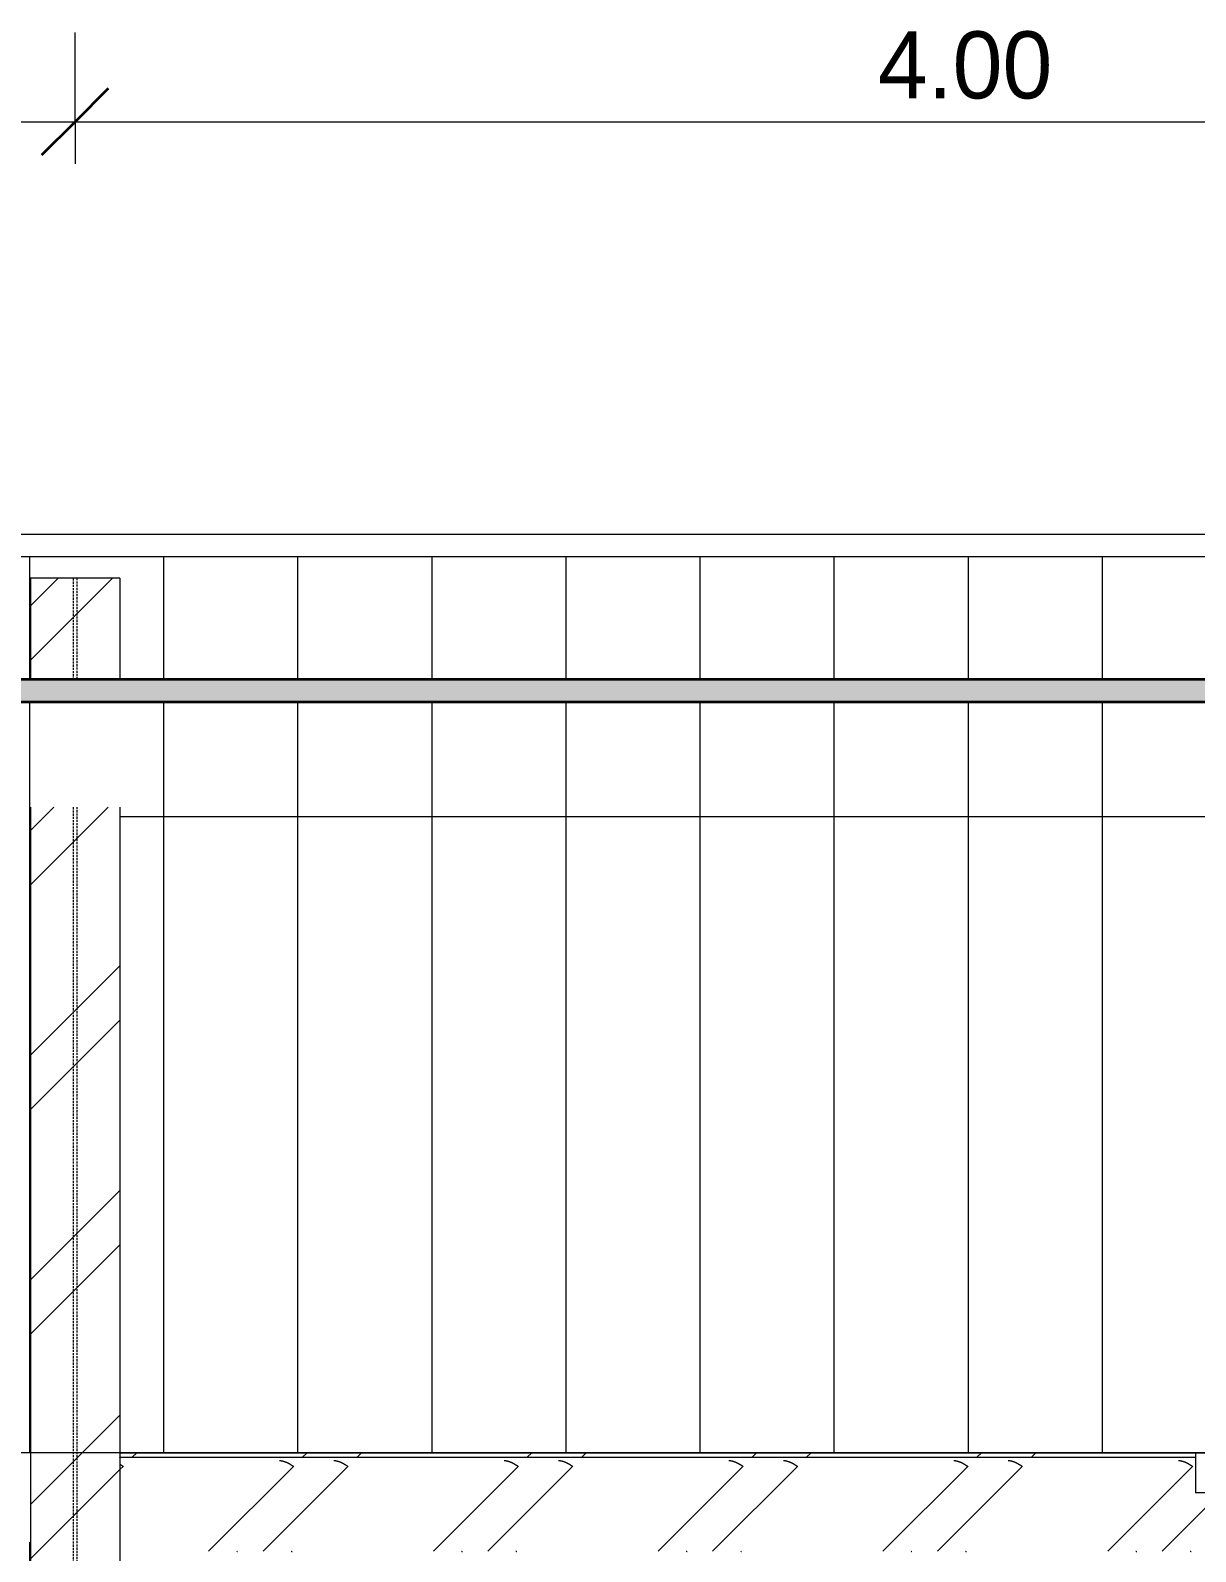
# Model space of a CAD drawing. Header units: centimetres. Extents: x 710 to 12582, y -437 to 1921.
# Drawn here: x 10005 to 10265.7, y 715.7 to 1056.1 of the extents above; entities that cross this region are included whole.
import ezdxf

# ---------------------------------------------------------------- set-up
doc = ezdxf.new("R2010")
doc.units = ezdxf.units.CM
doc.linetypes.add('Oculto', pattern=[0.714375, 0.47625, -0.238125])
for name, color, linetype, lineweight in [('A-ANNO-DIMS', 7, 'Continuous', 9), ('A-ANNO-DIMS-100', 7, 'Continuous', 9), ('A-CLNG', 7, 'Continuous', 9), ('A-ROOF', 7, 'Continuous', 9), ('A-ROOF-PATT', 7, 'Continuous', 35), ('A-WALL', 7, 'Continuous', 9), ('A-WALL-PATT', 7, 'Continuous', 35), ('E-LITE-EQPM', 7, 'Continuous', 9), ('S-BEAM', 7, 'Continuous', 9), ('S-COLS', 7, 'Continuous', 9)]:
    doc.layers.add(name, color=color, linetype=linetype, lineweight=lineweight)
doc.styles.add('Century Gothic_1', font='GOTHIC.TTF', dxfattribs={"height": 15})
doc.dimstyles.new('FCA_N_Cotas_E100', dxfattribs={"dimscale": 30.48, "dimtxt": 15.662524, "dimasz": 0.492126, "dimexe": 0.656168, "dimexo": 0.656168, "dimgap": 0.032808, "dimtad": 1, "dimlfac": 0.01, "dimrnd": 0.01, "dimzin": 0, "dimdsep": 46, "dimtxsty": 'Century Gothic_1', "dimblk1": 'OBLIQUE', "dimblk2": 'OBLIQUE', "dimsah": 1, "dimcen": 0.09, "dimdle": 0.656168, "dimazin": 2, "dimtfac": 1, "dimtdec": 4, "dimtix": 1, "dimtmove": 0, "dimatfit": 3, "dimfxl": 1, "dimtvp": 1, "dimtolj": 1, "dimtzin": 0, "dimarcsym": 2})
pattern_1 = [(45, (-4995.467, 712), (-25.14472, 25.14472), []), (45, (-4995.467, 750.1), (-25.14472, 25.14472), [])]

# ---------------------------------------------------------------- blocks, each defined once
blk = doc.blocks.new('UC-Perfil universal-Pilar - 200 x 200-1745402-Sección 5')
at = {"layer": 'S-COLS', "true_color": 0xc0c0c0}
h = blk.add_hatch(dxfattribs=at)
h.set_pattern_fill('FP_11', color=9, style=0, pattern_type=2)
h.set_pattern_definition(pattern_1)
h.paths.add_polyline_path([(-9805.3, 94), (-9805.3, 378.86), (-9810.3, 378.86), (-9810.3, 377.86), (-9812.82, 377.86), (-9814.22, 377.28), (-9814.8, 375.88), (-9814.8, 361.84), (-9814.22, 360.44), (-9812.82, 359.86), (-9810.3, 359.86), (-9810.3, 358.86), (-9820.3, 358.86), (-9820.3, 359.86), (-9817.78, 359.86), (-9816.38, 360.44), (-9815.8, 361.84), (-9815.8, 375.88), (-9816.38, 377.28), (-9817.78, 377.86), (-9820.3, 377.86), (-9820.3, 378.86), (-9825.3, 378.86), (-9825.3, 94)])
h.paths.add_polyline_path([(-9805.3, 388.86), (-9805.3, 882.3), (-9825.3, 882.3), (-9825.3, 388.86), (-9815.92, 388.86)])
h.paths.add_polyline_path([(-9825.3, 910.84), (-9805.3, 910.84), (-9805.3, 933.53), (-9825.3, 933.53)])
at = {"layer": 'S-COLS'}
for p, q in [((-9825.3, 933.53), (-9825.3, 910.84)), ((-9805.3, 933.53), (-9825.3, 933.53)), ((-9805.3, 933.53), (-9805.3, 910.84)), ((-9825.3, 882.3), (-9825.3, 388.86)), ((-9805.3, 882.3), (-9805.3, 388.86))]:
    blk.add_line(p, q, dxfattribs=at)
at = {"layer": 'S-COLS', "linetype": 'Oculto'}
for p, q in [((-9815.7, 910.84), (-9815.7, 933.53)), ((-9814.9, 933.53), (-9814.9, 910.84)), ((-9815.7, 388.86), (-9815.7, 882.3)), ((-9814.9, 882.3), (-9814.9, 388.86))]:
    blk.add_line(p, q, dxfattribs=at)
blk = doc.blocks.new('FP_35-Sección 5')
at = {"layer": 'S-BEAM', "color": 9, "true_color": 0xc0c0c0}
for p, q in [((-9769.61, 736.04), (-9769.56, 736.04)), ((-9769.56, 736.04), (-9769.51, 736.04)), ((-9769.51, 736.04), (-9769.46, 736.03)), ((-9769.46, 736.03), (-9769.42, 736.03)), ((-9769.42, 736.03), (-9769.37, 736.03)), ((-9769.37, 736.03), (-9769.32, 736.02)), ((-9769.32, 736.02), (-9769.27, 736.02)), ((-9769.27, 736.02), (-9769.22, 736.01)), ((-9769.22, 736.01), (-9769.17, 736)), ((-9769.17, 736), (-9769.12, 735.99)), ((-9769.12, 735.99), (-9769.08, 735.99)), ((-9769.08, 735.99), (-9769.03, 735.98)), ((-9769.03, 735.98), (-9768.98, 735.97)), ((-9768.98, 735.97), (-9768.93, 735.96)), ((-9768.93, 735.96), (-9768.88, 735.95)), ((-9768.88, 735.95), (-9768.83, 735.93)), ((-9768.83, 735.93), (-9768.78, 735.92)), ((-9768.78, 735.92), (-9768.74, 735.91)), ((-9768.74, 735.91), (-9768.69, 735.89)), ((-9768.69, 735.89), (-9768.64, 735.88)), ((-9768.64, 735.88), (-9768.59, 735.86)), ((-9768.59, 735.86), (-9768.54, 735.85)), ((-9768.54, 735.85), (-9768.49, 735.83)), ((-9768.49, 735.83), (-9768.44, 735.81)), ((-9768.44, 735.81), (-9768.4, 735.8)), ((-9768.4, 735.8), (-9768.35, 735.78)), ((-9768.35, 735.78), (-9768.3, 735.76)), ((-9768.3, 735.76), (-9768.25, 735.74)), ((-9768.25, 735.74), (-9768.2, 735.72)), ((-9768.2, 735.72), (-9768.15, 735.7)), ((-9768.15, 735.7), (-9768.1, 735.68)), ((-9768.1, 735.68), (-9768.05, 735.66)), ((-9768.05, 735.66), (-9768.01, 735.64)), ((-9768.01, 735.64), (-9767.96, 735.61)), ((-9767.96, 735.61), (-9767.91, 735.59)), ((-9767.91, 735.59), (-9767.86, 735.57)), ((-9767.86, 735.57), (-9767.81, 735.54)), ((-9767.81, 735.54), (-9767.76, 735.52)), ((-9767.76, 735.52), (-9767.71, 735.49)), ((-9767.71, 735.49), (-9767.67, 735.47)), ((-9767.67, 735.47), (-9767.62, 735.44)), ((-9767.62, 735.44), (-9767.57, 735.42)), ((-9767.57, 735.42), (-9767.52, 735.39)), ((-9767.52, 735.39), (-9767.47, 735.36)), ((-9757.42, 736.04), (-9757.37, 736.04)), ((-9757.37, 736.04), (-9757.32, 736.04)), ((-9757.32, 736.04), (-9757.27, 736.03)), ((-9757.27, 736.03), (-9757.23, 736.03)), ((-9757.23, 736.03), (-9757.18, 736.03)), ((-9757.18, 736.03), (-9757.13, 736.02)), ((-9757.13, 736.02), (-9757.08, 736.02)), ((-9757.08, 736.02), (-9757.03, 736.01)), ((-9757.03, 736.01), (-9756.98, 736)), ((-9756.98, 736), (-9756.93, 735.99)), ((-9756.93, 735.99), (-9756.89, 735.99)), ((-9756.89, 735.99), (-9756.84, 735.98)), ((-9756.84, 735.98), (-9756.79, 735.97)), ((-9756.79, 735.97), (-9756.74, 735.96)), ((-9756.74, 735.96), (-9756.69, 735.95)), ((-9756.69, 735.95), (-9756.64, 735.93)), ((-9756.64, 735.93), (-9756.59, 735.92)), ((-9756.59, 735.92), (-9756.55, 735.91)), ((-9756.55, 735.91), (-9756.5, 735.89)), ((-9756.5, 735.89), (-9756.45, 735.88)), ((-9756.45, 735.88), (-9756.4, 735.86)), ((-9756.4, 735.86), (-9756.35, 735.85)), ((-9756.35, 735.85), (-9756.3, 735.83)), ((-9756.3, 735.83), (-9756.25, 735.81)), ((-9756.25, 735.81), (-9756.21, 735.8)), ((-9756.21, 735.8), (-9756.16, 735.78)), ((-9756.16, 735.78), (-9756.11, 735.76)), ((-9756.11, 735.76), (-9756.06, 735.74)), ((-9756.06, 735.74), (-9756.01, 735.72)), ((-9756.01, 735.72), (-9755.96, 735.7)), ((-9755.96, 735.7), (-9755.91, 735.68)), ((-9755.91, 735.68), (-9755.87, 735.66)), ((-9755.87, 735.66), (-9755.82, 735.64)), ((-9755.82, 735.64), (-9755.77, 735.61)), ((-9755.77, 735.61), (-9755.72, 735.59)), ((-9755.72, 735.59), (-9755.67, 735.57)), ((-9755.67, 735.57), (-9755.62, 735.54)), ((-9755.62, 735.54), (-9755.57, 735.52)), ((-9755.57, 735.52), (-9755.53, 735.49)), ((-9755.53, 735.49), (-9755.48, 735.47)), ((-9755.48, 735.47), (-9755.43, 735.44)), ((-9755.43, 735.44), (-9755.38, 735.42)), ((-9755.38, 735.42), (-9755.33, 735.39)), ((-9755.33, 735.39), (-9755.28, 735.36)), ((-9719.32, 736.04), (-9719.27, 736.04)), ((-9719.27, 736.04), (-9719.22, 736.04)), ((-9719.22, 736.04), (-9719.17, 736.03)), ((-9719.17, 736.03), (-9719.13, 736.03)), ((-9719.13, 736.03), (-9719.08, 736.03)), ((-9719.08, 736.03), (-9719.03, 736.02)), ((-9719.03, 736.02), (-9718.98, 736.02)), ((-9718.98, 736.02), (-9718.93, 736.01)), ((-9718.93, 736.01), (-9718.88, 736)), ((-9718.88, 736), (-9718.83, 735.99)), ((-9718.83, 735.99), (-9718.79, 735.99)), ((-9718.79, 735.99), (-9718.74, 735.98)), ((-9718.74, 735.98), (-9718.69, 735.97)), ((-9718.69, 735.97), (-9718.64, 735.96)), ((-9718.64, 735.96), (-9718.59, 735.95)), ((-9718.59, 735.95), (-9718.54, 735.93)), ((-9718.54, 735.93), (-9718.49, 735.92)), ((-9718.49, 735.92), (-9718.45, 735.91)), ((-9718.45, 735.91), (-9718.4, 735.89)), ((-9718.4, 735.89), (-9718.35, 735.88)), ((-9718.35, 735.88), (-9718.3, 735.86)), ((-9718.3, 735.86), (-9718.25, 735.85)), ((-9718.25, 735.85), (-9718.2, 735.83)), ((-9718.2, 735.83), (-9718.15, 735.81)), ((-9718.15, 735.81), (-9718.11, 735.8)), ((-9718.11, 735.8), (-9718.06, 735.78)), ((-9718.06, 735.78), (-9718.01, 735.76)), ((-9718.01, 735.76), (-9717.96, 735.74)), ((-9717.96, 735.74), (-9717.91, 735.72)), ((-9717.91, 735.72), (-9717.86, 735.7)), ((-9717.86, 735.7), (-9717.81, 735.68)), ((-9717.81, 735.68), (-9717.77, 735.66)), ((-9717.77, 735.66), (-9717.72, 735.64)), ((-9717.72, 735.64), (-9717.67, 735.61)), ((-9717.67, 735.61), (-9717.62, 735.59)), ((-9717.62, 735.59), (-9717.57, 735.57)), ((-9717.57, 735.57), (-9717.52, 735.54)), ((-9717.52, 735.54), (-9717.47, 735.52)), ((-9717.47, 735.52), (-9717.43, 735.49)), ((-9717.43, 735.49), (-9717.38, 735.47)), ((-9717.38, 735.47), (-9717.33, 735.44)), ((-9717.33, 735.44), (-9717.28, 735.42)), ((-9717.28, 735.42), (-9717.23, 735.39)), ((-9717.23, 735.39), (-9717.18, 735.36)), ((-9707.13, 736.04), (-9707.08, 736.04)), ((-9707.08, 736.04), (-9707.03, 736.04)), ((-9707.03, 736.04), (-9706.99, 736.03)), ((-9706.99, 736.03), (-9706.94, 736.03)), ((-9706.94, 736.03), (-9706.89, 736.03)), ((-9706.89, 736.03), (-9706.84, 736.02)), ((-9706.84, 736.02), (-9706.79, 736.02)), ((-9706.79, 736.02), (-9706.74, 736.01)), ((-9706.74, 736.01), (-9706.69, 736)), ((-9706.69, 736), (-9706.65, 735.99)), ((-9706.65, 735.99), (-9706.6, 735.99)), ((-9706.6, 735.99), (-9706.55, 735.98)), ((-9706.55, 735.98), (-9706.5, 735.97)), ((-9706.5, 735.97), (-9706.45, 735.96)), ((-9706.45, 735.96), (-9706.4, 735.95)), ((-9706.4, 735.95), (-9706.35, 735.93)), ((-9706.35, 735.93), (-9706.3, 735.92)), ((-9706.3, 735.92), (-9706.26, 735.91)), ((-9706.26, 735.91), (-9706.21, 735.89)), ((-9706.21, 735.89), (-9706.16, 735.88)), ((-9706.16, 735.88), (-9706.11, 735.86)), ((-9706.11, 735.86), (-9706.06, 735.85)), ((-9706.06, 735.85), (-9706.01, 735.83)), ((-9706.01, 735.83), (-9705.96, 735.81)), ((-9705.96, 735.81), (-9705.92, 735.8)), ((-9705.92, 735.8), (-9705.87, 735.78)), ((-9705.87, 735.78), (-9705.82, 735.76)), ((-9705.82, 735.76), (-9705.77, 735.74)), ((-9705.77, 735.74), (-9705.72, 735.72)), ((-9705.72, 735.72), (-9705.67, 735.7)), ((-9705.67, 735.7), (-9705.62, 735.68)), ((-9705.62, 735.68), (-9705.58, 735.66)), ((-9705.58, 735.66), (-9705.53, 735.64)), ((-9705.53, 735.64), (-9705.48, 735.61)), ((-9705.48, 735.61), (-9705.43, 735.59)), ((-9705.43, 735.59), (-9705.38, 735.57)), ((-9705.38, 735.57), (-9705.33, 735.54)), ((-9705.33, 735.54), (-9705.28, 735.52)), ((-9705.28, 735.52), (-9705.24, 735.49)), ((-9705.24, 735.49), (-9705.19, 735.47)), ((-9705.19, 735.47), (-9705.14, 735.44)), ((-9705.14, 735.44), (-9705.09, 735.42)), ((-9705.09, 735.42), (-9705.04, 735.39)), ((-9705.04, 735.39), (-9704.99, 735.36)), ((-9669.03, 736.04), (-9668.98, 736.04)), ((-9668.98, 736.04), (-9668.93, 736.04)), ((-9668.93, 736.04), (-9668.89, 736.03)), ((-9668.89, 736.03), (-9668.84, 736.03)), ((-9668.84, 736.03), (-9668.79, 736.03)), ((-9668.79, 736.03), (-9668.74, 736.02)), ((-9668.74, 736.02), (-9668.69, 736.02)), ((-9668.69, 736.02), (-9668.64, 736.01)), ((-9668.64, 736.01), (-9668.59, 736)), ((-9668.59, 736), (-9668.55, 735.99)), ((-9668.55, 735.99), (-9668.5, 735.99)), ((-9668.5, 735.99), (-9668.45, 735.98)), ((-9668.45, 735.98), (-9668.4, 735.97)), ((-9668.4, 735.97), (-9668.35, 735.96)), ((-9668.35, 735.96), (-9668.3, 735.95)), ((-9668.3, 735.95), (-9668.25, 735.93)), ((-9668.25, 735.93), (-9668.2, 735.92)), ((-9668.2, 735.92), (-9668.16, 735.91)), ((-9668.16, 735.91), (-9668.11, 735.89)), ((-9668.11, 735.89), (-9668.06, 735.88)), ((-9668.06, 735.88), (-9668.01, 735.86)), ((-9668.01, 735.86), (-9667.96, 735.85)), ((-9667.96, 735.85), (-9667.91, 735.83)), ((-9667.91, 735.83), (-9667.86, 735.81)), ((-9667.86, 735.81), (-9667.82, 735.8)), ((-9667.82, 735.8), (-9667.77, 735.78)), ((-9667.77, 735.78), (-9667.72, 735.76)), ((-9667.72, 735.76), (-9667.67, 735.74)), ((-9667.67, 735.74), (-9667.62, 735.72)), ((-9667.62, 735.72), (-9667.57, 735.7)), ((-9667.57, 735.7), (-9667.52, 735.68)), ((-9667.52, 735.68), (-9667.48, 735.66)), ((-9667.48, 735.66), (-9667.43, 735.64)), ((-9667.43, 735.64), (-9667.38, 735.61)), ((-9667.38, 735.61), (-9667.33, 735.59)), ((-9667.33, 735.59), (-9667.28, 735.57)), ((-9667.28, 735.57), (-9667.23, 735.54)), ((-9667.23, 735.54), (-9667.18, 735.52)), ((-9667.18, 735.52), (-9667.14, 735.49)), ((-9667.14, 735.49), (-9667.09, 735.47)), ((-9667.09, 735.47), (-9667.04, 735.44)), ((-9667.04, 735.44), (-9666.99, 735.42)), ((-9666.99, 735.42), (-9666.94, 735.39)), ((-9666.94, 735.39), (-9666.89, 735.36)), ((-9656.84, 736.04), (-9656.79, 736.04)), ((-9656.79, 736.04), (-9656.74, 736.04)), ((-9656.74, 736.04), (-9656.7, 736.03)), ((-9656.7, 736.03), (-9656.65, 736.03)), ((-9656.65, 736.03), (-9656.6, 736.03)), ((-9656.6, 736.03), (-9656.55, 736.02)), ((-9656.55, 736.02), (-9656.5, 736.02)), ((-9656.5, 736.02), (-9656.45, 736.01)), ((-9656.45, 736.01), (-9656.4, 736)), ((-9656.4, 736), (-9656.36, 735.99)), ((-9656.36, 735.99), (-9656.31, 735.99)), ((-9656.31, 735.99), (-9656.26, 735.98)), ((-9656.26, 735.98), (-9656.21, 735.97)), ((-9656.21, 735.97), (-9656.16, 735.96)), ((-9656.16, 735.96), (-9656.11, 735.95)), ((-9656.11, 735.95), (-9656.06, 735.93)), ((-9656.06, 735.93), (-9656.02, 735.92)), ((-9656.02, 735.92), (-9655.97, 735.91)), ((-9655.97, 735.91), (-9655.92, 735.89)), ((-9655.92, 735.89), (-9655.87, 735.88)), ((-9655.87, 735.88), (-9655.82, 735.86)), ((-9655.82, 735.86), (-9655.77, 735.85)), ((-9655.77, 735.85), (-9655.72, 735.83)), ((-9655.72, 735.83), (-9655.68, 735.81)), ((-9655.68, 735.81), (-9655.63, 735.8)), ((-9655.63, 735.8), (-9655.58, 735.78)), ((-9655.58, 735.78), (-9655.53, 735.76)), ((-9655.53, 735.76), (-9655.48, 735.74)), ((-9655.48, 735.74), (-9655.43, 735.72)), ((-9655.43, 735.72), (-9655.38, 735.7)), ((-9655.38, 735.7), (-9655.34, 735.68)), ((-9655.34, 735.68), (-9655.29, 735.66)), ((-9655.29, 735.66), (-9655.24, 735.64)), ((-9655.24, 735.64), (-9655.19, 735.61)), ((-9655.19, 735.61), (-9655.14, 735.59)), ((-9655.14, 735.59), (-9655.09, 735.57)), ((-9655.09, 735.57), (-9655.04, 735.54)), ((-9655.04, 735.54), (-9654.99, 735.52)), ((-9654.99, 735.52), (-9654.95, 735.49)), ((-9654.95, 735.49), (-9654.9, 735.47)), ((-9654.9, 735.47), (-9654.85, 735.44)), ((-9654.85, 735.44), (-9654.8, 735.42)), ((-9654.8, 735.42), (-9654.75, 735.39)), ((-9654.75, 735.39), (-9654.7, 735.36)), ((-9618.74, 736.04), (-9618.69, 736.04)), ((-9618.69, 736.04), (-9618.64, 736.04)), ((-9618.64, 736.04), (-9618.6, 736.03)), ((-9618.6, 736.03), (-9618.55, 736.03)), ((-9618.55, 736.03), (-9618.5, 736.03)), ((-9618.5, 736.03), (-9618.45, 736.02)), ((-9618.45, 736.02), (-9618.4, 736.02)), ((-9618.4, 736.02), (-9618.35, 736.01)), ((-9618.35, 736.01), (-9618.3, 736)), ((-9618.3, 736), (-9618.26, 735.99)), ((-9618.26, 735.99), (-9618.21, 735.99)), ((-9618.21, 735.99), (-9618.16, 735.98)), ((-9618.16, 735.98), (-9618.11, 735.97)), ((-9618.11, 735.97), (-9618.06, 735.96)), ((-9618.06, 735.96), (-9618.01, 735.95)), ((-9618.01, 735.95), (-9617.96, 735.93)), ((-9617.96, 735.93), (-9617.92, 735.92)), ((-9617.92, 735.92), (-9617.87, 735.91)), ((-9617.87, 735.91), (-9617.82, 735.89)), ((-9617.82, 735.89), (-9617.77, 735.88)), ((-9617.77, 735.88), (-9617.72, 735.86)), ((-9617.72, 735.86), (-9617.67, 735.85)), ((-9617.67, 735.85), (-9617.62, 735.83)), ((-9617.62, 735.83), (-9617.58, 735.81)), ((-9617.58, 735.81), (-9617.53, 735.8)), ((-9617.53, 735.8), (-9617.48, 735.78)), ((-9617.48, 735.78), (-9617.43, 735.76)), ((-9617.43, 735.76), (-9617.38, 735.74)), ((-9617.38, 735.74), (-9617.33, 735.72)), ((-9617.33, 735.72), (-9617.28, 735.7)), ((-9617.28, 735.7), (-9617.24, 735.68)), ((-9617.24, 735.68), (-9617.19, 735.66)), ((-9617.19, 735.66), (-9617.14, 735.64)), ((-9617.14, 735.64), (-9617.09, 735.61)), ((-9617.09, 735.61), (-9617.04, 735.59)), ((-9617.04, 735.59), (-9616.99, 735.57)), ((-9616.99, 735.57), (-9616.94, 735.54)), ((-9616.94, 735.54), (-9616.89, 735.52)), ((-9616.89, 735.52), (-9616.85, 735.49)), ((-9616.85, 735.49), (-9616.8, 735.47)), ((-9616.8, 735.47), (-9616.75, 735.44)), ((-9616.75, 735.44), (-9616.7, 735.42)), ((-9616.7, 735.42), (-9616.65, 735.39)), ((-9616.65, 735.39), (-9616.6, 735.36)), ((-9606.55, 736.04), (-9606.5, 736.04)), ((-9606.5, 736.04), (-9606.46, 736.04)), ((-9606.46, 736.04), (-9606.41, 736.03)), ((-9606.41, 736.03), (-9606.36, 736.03)), ((-9606.36, 736.03), (-9606.31, 736.03)), ((-9606.31, 736.03), (-9606.26, 736.02)), ((-9606.26, 736.02), (-9606.21, 736.02)), ((-9606.21, 736.02), (-9606.16, 736.01)), ((-9606.16, 736.01), (-9606.11, 736)), ((-9606.11, 736), (-9606.07, 735.99)), ((-9606.07, 735.99), (-9606.02, 735.99)), ((-9606.02, 735.99), (-9605.97, 735.98)), ((-9605.97, 735.98), (-9605.92, 735.97)), ((-9605.92, 735.97), (-9605.87, 735.96)), ((-9605.87, 735.96), (-9605.82, 735.95)), ((-9605.82, 735.95), (-9605.77, 735.93)), ((-9605.77, 735.93), (-9605.73, 735.92)), ((-9605.73, 735.92), (-9605.68, 735.91)), ((-9605.68, 735.91), (-9605.63, 735.89)), ((-9605.63, 735.89), (-9605.58, 735.88)), ((-9605.58, 735.88), (-9605.53, 735.86)), ((-9605.53, 735.86), (-9605.48, 735.85)), ((-9605.48, 735.85), (-9605.43, 735.83)), ((-9605.43, 735.83), (-9605.39, 735.81)), ((-9605.39, 735.81), (-9605.34, 735.8)), ((-9605.34, 735.8), (-9605.29, 735.78)), ((-9605.29, 735.78), (-9605.24, 735.76)), ((-9605.24, 735.76), (-9605.19, 735.74)), ((-9605.19, 735.74), (-9605.14, 735.72)), ((-9605.14, 735.72), (-9605.09, 735.7)), ((-9605.09, 735.7), (-9605.05, 735.68)), ((-9605.05, 735.68), (-9605, 735.66)), ((-9605, 735.66), (-9604.95, 735.64)), ((-9604.95, 735.64), (-9604.9, 735.61)), ((-9604.9, 735.61), (-9604.85, 735.59)), ((-9604.85, 735.59), (-9604.8, 735.57)), ((-9604.8, 735.57), (-9604.75, 735.54)), ((-9604.75, 735.54), (-9604.71, 735.52)), ((-9604.71, 735.52), (-9604.66, 735.49)), ((-9604.66, 735.49), (-9604.61, 735.47)), ((-9604.61, 735.47), (-9604.56, 735.44)), ((-9604.56, 735.44), (-9604.51, 735.42)), ((-9604.51, 735.42), (-9604.46, 735.39)), ((-9604.46, 735.39), (-9604.41, 735.36)), ((-9568.45, 736.04), (-9568.4, 736.04)), ((-9568.4, 736.04), (-9568.36, 736.04)), ((-9568.36, 736.04), (-9568.31, 736.03)), ((-9568.31, 736.03), (-9568.26, 736.03)), ((-9568.26, 736.03), (-9568.21, 736.03)), ((-9568.21, 736.03), (-9568.16, 736.02)), ((-9568.16, 736.02), (-9568.11, 736.02)), ((-9568.11, 736.02), (-9568.06, 736.01)), ((-9568.06, 736.01), (-9568.01, 736)), ((-9568.01, 736), (-9567.97, 735.99)), ((-9567.97, 735.99), (-9567.92, 735.99)), ((-9567.92, 735.99), (-9567.87, 735.98)), ((-9567.87, 735.98), (-9567.82, 735.97)), ((-9567.82, 735.97), (-9567.77, 735.96)), ((-9567.77, 735.96), (-9567.72, 735.95)), ((-9567.72, 735.95), (-9567.67, 735.93)), ((-9567.67, 735.93), (-9567.63, 735.92)), ((-9567.63, 735.92), (-9567.58, 735.91)), ((-9567.58, 735.91), (-9567.53, 735.89)), ((-9567.53, 735.89), (-9567.48, 735.88)), ((-9567.48, 735.88), (-9567.43, 735.86)), ((-9567.43, 735.86), (-9567.38, 735.85)), ((-9567.38, 735.85), (-9567.33, 735.83)), ((-9567.33, 735.83), (-9567.29, 735.81)), ((-9567.29, 735.81), (-9567.24, 735.8)), ((-9567.24, 735.8), (-9567.19, 735.78)), ((-9567.19, 735.78), (-9567.14, 735.76)), ((-9567.14, 735.76), (-9567.09, 735.74)), ((-9567.09, 735.74), (-9567.04, 735.72)), ((-9567.04, 735.72), (-9566.99, 735.7)), ((-9566.99, 735.7), (-9566.95, 735.68)), ((-9566.95, 735.68), (-9566.9, 735.66)), ((-9566.9, 735.66), (-9566.85, 735.64)), ((-9566.85, 735.64), (-9566.8, 735.61)), ((-9566.8, 735.61), (-9566.75, 735.59)), ((-9566.75, 735.59), (-9566.7, 735.57)), ((-9566.7, 735.57), (-9566.65, 735.54)), ((-9566.65, 735.54), (-9566.61, 735.52)), ((-9566.61, 735.52), (-9566.56, 735.49)), ((-9566.56, 735.49), (-9566.51, 735.47)), ((-9566.51, 735.47), (-9566.46, 735.44)), ((-9566.46, 735.44), (-9566.41, 735.42)), ((-9566.41, 735.42), (-9566.36, 735.39)), ((-9566.36, 735.39), (-9566.31, 735.36)), ((-9805.3, 735.21), (-9805.25, 735.18)), ((-9805.25, 735.18), (-9805.2, 735.15)), ((-9805.2, 735.15), (-9805.16, 735.12)), ((-9805.16, 735.12), (-9805.11, 735.1)), ((-9805.11, 735.1), (-9805.07, 735.07)), ((-9805.07, 735.07), (-9805.02, 735.04)), ((-9805.02, 735.04), (-9804.97, 735.01)), ((-9804.97, 735.01), (-9804.93, 734.98)), ((-9804.93, 734.98), (-9804.88, 734.95)), ((-9804.88, 734.95), (-9804.83, 734.93)), ((-9804.83, 734.93), (-9804.79, 734.9)), ((-9804.79, 734.9), (-9804.74, 734.87)), ((-9804.74, 734.87), (-9804.69, 734.84)), ((-9804.69, 734.84), (-9804.65, 734.81)), ((-9767.47, 735.36), (-9767.42, 735.34)), ((-9767.42, 735.34), (-9767.37, 735.31)), ((-9767.37, 735.31), (-9767.33, 735.28)), ((-9767.33, 735.28), (-9767.28, 735.25)), ((-9767.28, 735.25), (-9767.23, 735.22)), ((-9767.23, 735.22), (-9767.18, 735.2)), ((-9767.18, 735.2), (-9767.13, 735.17)), ((-9767.13, 735.17), (-9767.08, 735.14)), ((-9767.08, 735.14), (-9767.03, 735.11)), ((-9767.03, 735.11), (-9766.99, 735.08)), ((-9766.99, 735.08), (-9766.94, 735.05)), ((-9766.94, 735.05), (-9766.89, 735.02)), ((-9766.89, 735.02), (-9766.84, 734.99)), ((-9766.84, 734.99), (-9766.79, 734.96)), ((-9766.79, 734.96), (-9766.74, 734.93)), ((-9766.74, 734.93), (-9766.69, 734.9)), ((-9766.69, 734.9), (-9766.65, 734.87)), ((-9766.65, 734.87), (-9766.6, 734.84)), ((-9766.6, 734.84), (-9766.55, 734.81)), ((-9755.28, 735.36), (-9755.23, 735.34)), ((-9755.23, 735.34), (-9755.19, 735.31)), ((-9755.19, 735.31), (-9755.14, 735.28)), ((-9755.14, 735.28), (-9755.09, 735.25)), ((-9755.09, 735.25), (-9755.04, 735.22)), ((-9755.04, 735.22), (-9754.99, 735.2)), ((-9754.99, 735.2), (-9754.94, 735.17)), ((-9754.94, 735.17), (-9754.89, 735.14)), ((-9754.89, 735.14), (-9754.84, 735.11)), ((-9754.84, 735.11), (-9754.8, 735.08)), ((-9754.8, 735.08), (-9754.75, 735.05)), ((-9754.75, 735.05), (-9754.7, 735.02)), ((-9754.7, 735.02), (-9754.65, 734.99)), ((-9754.65, 734.99), (-9754.6, 734.96)), ((-9754.6, 734.96), (-9754.55, 734.93)), ((-9754.55, 734.93), (-9754.5, 734.9)), ((-9754.5, 734.9), (-9754.46, 734.87)), ((-9754.46, 734.87), (-9754.41, 734.84)), ((-9754.41, 734.84), (-9754.36, 734.81)), ((-9717.18, 735.36), (-9717.13, 735.34)), ((-9717.13, 735.34), (-9717.09, 735.31)), ((-9717.09, 735.31), (-9717.04, 735.28)), ((-9717.04, 735.28), (-9716.99, 735.25)), ((-9716.99, 735.25), (-9716.94, 735.22)), ((-9716.94, 735.22), (-9716.89, 735.2)), ((-9716.89, 735.2), (-9716.84, 735.17)), ((-9716.84, 735.17), (-9716.79, 735.14)), ((-9716.79, 735.14), (-9716.74, 735.11)), ((-9716.74, 735.11), (-9716.7, 735.08)), ((-9716.7, 735.08), (-9716.65, 735.05)), ((-9716.65, 735.05), (-9716.6, 735.02)), ((-9716.6, 735.02), (-9716.55, 734.99)), ((-9716.55, 734.99), (-9716.5, 734.96)), ((-9716.5, 734.96), (-9716.45, 734.93)), ((-9716.45, 734.93), (-9716.4, 734.9)), ((-9716.4, 734.9), (-9716.36, 734.87)), ((-9716.36, 734.87), (-9716.31, 734.84)), ((-9716.31, 734.84), (-9716.26, 734.81)), ((-9704.99, 735.36), (-9704.94, 735.34)), ((-9704.94, 735.34), (-9704.9, 735.31)), ((-9704.9, 735.31), (-9704.85, 735.28)), ((-9704.85, 735.28), (-9704.8, 735.25)), ((-9704.8, 735.25), (-9704.75, 735.22)), ((-9704.75, 735.22), (-9704.7, 735.2)), ((-9704.7, 735.2), (-9704.65, 735.17)), ((-9704.65, 735.17), (-9704.6, 735.14)), ((-9704.6, 735.14), (-9704.56, 735.11)), ((-9704.56, 735.11), (-9704.51, 735.08)), ((-9704.51, 735.08), (-9704.46, 735.05)), ((-9704.46, 735.05), (-9704.41, 735.02)), ((-9704.41, 735.02), (-9704.36, 734.99)), ((-9704.36, 734.99), (-9704.31, 734.96)), ((-9704.31, 734.96), (-9704.26, 734.93)), ((-9704.26, 734.93), (-9704.22, 734.9)), ((-9704.22, 734.9), (-9704.17, 734.87)), ((-9704.17, 734.87), (-9704.12, 734.84)), ((-9704.12, 734.84), (-9704.07, 734.81)), ((-9666.89, 735.36), (-9666.84, 735.34)), ((-9666.84, 735.34), (-9666.8, 735.31)), ((-9666.8, 735.31), (-9666.75, 735.28)), ((-9666.75, 735.28), (-9666.7, 735.25)), ((-9666.7, 735.25), (-9666.65, 735.22)), ((-9666.65, 735.22), (-9666.6, 735.2)), ((-9666.6, 735.2), (-9666.55, 735.17)), ((-9666.55, 735.17), (-9666.5, 735.14)), ((-9666.5, 735.14), (-9666.46, 735.11)), ((-9666.46, 735.11), (-9666.41, 735.08)), ((-9666.41, 735.08), (-9666.36, 735.05)), ((-9666.36, 735.05), (-9666.31, 735.02)), ((-9666.31, 735.02), (-9666.26, 734.99)), ((-9666.26, 734.99), (-9666.21, 734.96)), ((-9666.21, 734.96), (-9666.16, 734.93)), ((-9666.16, 734.93), (-9666.12, 734.9)), ((-9666.12, 734.9), (-9666.07, 734.87)), ((-9666.07, 734.87), (-9666.02, 734.84)), ((-9666.02, 734.84), (-9665.97, 734.81)), ((-9654.7, 735.36), (-9654.65, 735.34)), ((-9654.65, 735.34), (-9654.61, 735.31)), ((-9654.61, 735.31), (-9654.56, 735.28)), ((-9654.56, 735.28), (-9654.51, 735.25)), ((-9654.51, 735.25), (-9654.46, 735.22)), ((-9654.46, 735.22), (-9654.41, 735.2)), ((-9654.41, 735.2), (-9654.36, 735.17)), ((-9654.36, 735.17), (-9654.31, 735.14)), ((-9654.31, 735.14), (-9654.27, 735.11)), ((-9654.27, 735.11), (-9654.22, 735.08)), ((-9654.22, 735.08), (-9654.17, 735.05)), ((-9654.17, 735.05), (-9654.12, 735.02)), ((-9654.12, 735.02), (-9654.07, 734.99)), ((-9654.07, 734.99), (-9654.02, 734.96)), ((-9654.02, 734.96), (-9653.97, 734.93)), ((-9653.97, 734.93), (-9653.93, 734.9)), ((-9653.93, 734.9), (-9653.88, 734.87)), ((-9653.88, 734.87), (-9653.83, 734.84)), ((-9653.83, 734.84), (-9653.78, 734.81)), ((-9616.6, 735.36), (-9616.55, 735.34)), ((-9616.55, 735.34), (-9616.51, 735.31)), ((-9616.51, 735.31), (-9616.46, 735.28)), ((-9616.46, 735.28), (-9616.41, 735.25)), ((-9616.41, 735.25), (-9616.36, 735.22)), ((-9616.36, 735.22), (-9616.31, 735.2)), ((-9616.31, 735.2), (-9616.26, 735.17)), ((-9616.26, 735.17), (-9616.21, 735.14)), ((-9616.21, 735.14), (-9616.17, 735.11)), ((-9616.17, 735.11), (-9616.12, 735.08)), ((-9616.12, 735.08), (-9616.07, 735.05)), ((-9616.07, 735.05), (-9616.02, 735.02)), ((-9616.02, 735.02), (-9615.97, 734.99)), ((-9615.97, 734.99), (-9615.92, 734.96)), ((-9615.92, 734.96), (-9615.87, 734.93)), ((-9615.87, 734.93), (-9615.83, 734.9)), ((-9615.83, 734.9), (-9615.78, 734.87)), ((-9615.78, 734.87), (-9615.73, 734.84)), ((-9615.73, 734.84), (-9615.68, 734.81)), ((-9604.41, 735.36), (-9604.37, 735.34)), ((-9604.37, 735.34), (-9604.32, 735.31)), ((-9604.32, 735.31), (-9604.27, 735.28)), ((-9604.27, 735.28), (-9604.22, 735.25)), ((-9604.22, 735.25), (-9604.17, 735.22)), ((-9604.17, 735.22), (-9604.12, 735.2)), ((-9604.12, 735.2), (-9604.07, 735.17)), ((-9604.07, 735.17), (-9604.03, 735.14)), ((-9604.03, 735.14), (-9603.98, 735.11)), ((-9603.98, 735.11), (-9603.93, 735.08)), ((-9603.93, 735.08), (-9603.88, 735.05)), ((-9603.88, 735.05), (-9603.83, 735.02)), ((-9603.83, 735.02), (-9603.78, 734.99)), ((-9603.78, 734.99), (-9603.73, 734.96)), ((-9603.73, 734.96), (-9603.69, 734.93)), ((-9603.69, 734.93), (-9603.64, 734.9)), ((-9603.64, 734.9), (-9603.59, 734.87)), ((-9603.59, 734.87), (-9603.54, 734.84)), ((-9603.54, 734.84), (-9603.49, 734.81)), ((-9566.31, 735.36), (-9566.27, 735.34)), ((-9566.27, 735.34), (-9566.22, 735.31)), ((-9566.22, 735.31), (-9566.17, 735.28)), ((-9566.17, 735.28), (-9566.12, 735.25)), ((-9566.12, 735.25), (-9566.07, 735.22)), ((-9566.07, 735.22), (-9566.02, 735.2)), ((-9566.02, 735.2), (-9565.97, 735.17)), ((-9565.97, 735.17), (-9565.93, 735.14)), ((-9565.93, 735.14), (-9565.88, 735.11)), ((-9565.88, 735.11), (-9565.83, 735.08)), ((-9565.83, 735.08), (-9565.78, 735.05)), ((-9565.78, 735.05), (-9565.73, 735.02)), ((-9565.73, 735.02), (-9565.68, 734.99)), ((-9565.68, 734.99), (-9565.63, 734.96)), ((-9565.63, 734.96), (-9565.59, 734.93)), ((-9565.59, 734.93), (-9565.54, 734.9)), ((-9565.54, 734.9), (-9565.49, 734.87)), ((-9565.49, 734.87), (-9565.44, 734.84)), ((-9565.44, 734.84), (-9565.39, 734.81))]:
    blk.add_line(p, q, dxfattribs=at)
blk = doc.blocks.new('FP_36-Sección 5')
at = {"layer": 'S-BEAM', "color": 9, "true_color": 0xc0c0c0}
for p, q in [((-9779.15, 715.77), (-9779.1, 715.74)), ((-9779.1, 715.74), (-9779.05, 715.71)), ((-9779.05, 715.71), (-9779.01, 715.68)), ((-9779.01, 715.68), (-9778.96, 715.65)), ((-9766.96, 715.77), (-9766.91, 715.74)), ((-9766.91, 715.74), (-9766.86, 715.71)), ((-9766.86, 715.71), (-9766.82, 715.68)), ((-9766.82, 715.68), (-9766.77, 715.65)), ((-9728.86, 715.77), (-9728.81, 715.74)), ((-9728.81, 715.74), (-9728.76, 715.71)), ((-9728.76, 715.71), (-9728.72, 715.68)), ((-9728.72, 715.68), (-9728.67, 715.65)), ((-9716.67, 715.77), (-9716.62, 715.74)), ((-9716.62, 715.74), (-9716.58, 715.71)), ((-9716.58, 715.71), (-9716.53, 715.68)), ((-9716.53, 715.68), (-9716.48, 715.65)), ((-9678.57, 715.77), (-9678.52, 715.74)), ((-9678.52, 715.74), (-9678.48, 715.71)), ((-9678.48, 715.71), (-9678.43, 715.68)), ((-9678.43, 715.68), (-9678.38, 715.65)), ((-9666.38, 715.77), (-9666.33, 715.74)), ((-9666.33, 715.74), (-9666.29, 715.71)), ((-9666.29, 715.71), (-9666.24, 715.68)), ((-9666.24, 715.68), (-9666.19, 715.65)), ((-9628.28, 715.77), (-9628.23, 715.74)), ((-9628.23, 715.74), (-9628.19, 715.71)), ((-9628.19, 715.71), (-9628.14, 715.68)), ((-9628.14, 715.68), (-9628.09, 715.65)), ((-9616.09, 715.77), (-9616.05, 715.74)), ((-9616.05, 715.74), (-9616, 715.71)), ((-9616, 715.71), (-9615.95, 715.68)), ((-9615.95, 715.68), (-9615.9, 715.65)), ((-9577.99, 715.77), (-9577.95, 715.74)), ((-9577.95, 715.74), (-9577.9, 715.71)), ((-9577.9, 715.71), (-9577.85, 715.68)), ((-9577.85, 715.68), (-9577.8, 715.65)), ((-9565.8, 715.77), (-9565.76, 715.74)), ((-9565.76, 715.74), (-9565.71, 715.71)), ((-9565.71, 715.71), (-9565.66, 715.68)), ((-9565.66, 715.68), (-9565.61, 715.65))]:
    blk.add_line(p, q, dxfattribs=at)
blk = doc.blocks.new('M_W Shapes - 150 x 250-V34-Sección 5')
at = {"layer": 'S-BEAM', "true_color": 0xc0c0c0}
h = blk.add_hatch(dxfattribs=at)
h.set_pattern_fill('FP_11', color=9, style=0, pattern_type=2)
h.set_pattern_definition(pattern_1)
h.paths.add_polyline_path([(-9472.21, 736.79), (-9425.34, 736.79), (-9425.34, 737.79), (-9554.63, 737.79), (-9554.63, 736.79)])
h.paths.add_polyline_path([(-9805.3, 736.79), (-9564.63, 736.79), (-9564.63, 737.79), (-9805.3, 737.79)])
h = blk.add_hatch(dxfattribs=at)
h.set_pattern_fill('FP_11', color=9, style=0, pattern_type=2)
h.set_pattern_definition(pattern_1)
h.paths.add_polyline_path([(-9425.34, 715.77), (-9425.34, 734.81), (-9554.63, 734.81), (-9554.63, 728.79), (-9564.63, 728.79), (-9564.63, 734.81), (-9805.3, 734.81), (-9805.3, 715.77), (-9472.21, 715.77)])
at = {"layer": 'S-BEAM'}
for p, q in [((-9805.3, 737.79), (-9564.63, 737.79)), ((-9805.3, 736.72), (-9805.3, 736.79)), ((-9805.3, 736.79), (-9564.63, 736.79))]:
    blk.add_line(p, q, dxfattribs=at)
for name in ['FP_35-Sección 5', 'FP_36-Sección 5']:
    blk.add_blockref(name, (0, 0), dxfattribs=at)
blk = doc.blocks.new('PQ_RVR_EST-01_ZZ_ZZ_MO_T_A_rvt-2-Sección 5')
at = {"layer": 'S-BEAM', "lineweight": 9}
blk.add_blockref('M_W Shapes - 150 x 250-V34-Sección 5', (0, 0), dxfattribs=at)
at = {"layer": 'S-COLS', "lineweight": 9}
blk.add_blockref('UC-Perfil universal-Pilar - 200 x 200-1745402-Sección 5', (0, 0), dxfattribs=at)
blk = doc.blocks.new('M_Strip Lighting Fixtures - 1200 1 Lamp - 120-V45-Sección 5')
at = {"layer": 'E-LITE-EQPM'}
for p, q in [((-9564.63, 737.79), (-9554.63, 737.79)), ((-9564.63, 737.79), (-9564.63, 728.79)), ((-9554.63, 737.79), (-9554.63, 728.79)), ((-9554.63, 728.79), (-9564.63, 728.79))]:
    blk.add_line(p, q, dxfattribs=at)
blk = doc.blocks.new('PQ_RVR_MEP-01_ZZ_ZZ_MO_T_A_rvt-2-Sección 5')
at = {"layer": 'E-LITE-EQPM', "lineweight": 9}
blk.add_blockref('M_Strip Lighting Fixtures - 1200 1 Lamp - 120-V45-Sección 5', (0, 0), dxfattribs=at)
blk = doc.blocks.new('DIMBLOCK28-Sección 5')
at = {"layer": 'A-ANNO-DIMS-100'}
for p, q in [((9473.06, 1035.67), (9473.06, 1055.67)), ((10014.99, 1035.67), (10014.99, 1055.67)), ((9453.06, 1035.67), (10014.99, 1035.67)), ((9473.06, 1035.67), (9473.06, 958.29)), ((10014.99, 1035.67), (10014.99, 1026.28))]:
    blk.add_line(p, q, dxfattribs=at)
at = {"layer": 'A-ANNO-DIMS-100', "lineweight": 35}
for p, q in [((9473.06, 1035.67), (9480.56, 1043.17)), ((10014.99, 1035.67), (10022.49, 1043.17)), ((9473.06, 1035.67), (9465.56, 1028.17)), ((10014.99, 1035.67), (10007.49, 1028.17))]:
    blk.add_line(p, q, dxfattribs=at)
at = {"layer": 'A-ANNO-DIMS-100', "color": 0, "insert": (9723.64, 1055.9), "char_height": 15, "width": 48.9267, "attachment_point": 1, "line_spacing_factor": 0.984502, "style": 'Century Gothic_1'}
blk.add_mtext('5.42', dxfattribs=at)
blk = doc.blocks.new('_Oblique')
at = {"color": 0, "linetype": 'ByBlock', "lineweight": -2}
blk.add_line((-0.5, -0.5), (0.5, 0.5), dxfattribs=at)
blk = doc.blocks.new('DIMBLOCK29-Sección 5')
at = {"layer": 'A-ANNO-DIMS-100'}
for p, q in [((10014.99, 1035.67), (10014.99, 1055.67)), ((10414.95, 1035.67), (10414.95, 1055.67)), ((10014.99, 1035.67), (10414.95, 1035.67)), ((10014.99, 1035.67), (10014.99, 1026.28)), ((10414.95, 1035.67), (10414.95, 1026.28))]:
    blk.add_line(p, q, dxfattribs=at)
at = {"layer": 'A-ANNO-DIMS-100', "lineweight": 35}
for p, q in [((10014.99, 1035.67), (10022.49, 1043.17)), ((10414.95, 1035.67), (10422.45, 1043.17)), ((10014.99, 1035.67), (10007.49, 1028.17)), ((10414.95, 1035.67), (10407.45, 1028.17))]:
    blk.add_line(p, q, dxfattribs=at)
at = {"layer": 'A-ANNO-DIMS-100', "color": 0, "insert": (10194.58, 1055.9), "char_height": 15, "width": 48.9267, "attachment_point": 1, "line_spacing_factor": 0.984502, "style": 'Century Gothic_1'}
blk.add_mtext('4.00', dxfattribs=at)

msp = doc.modelspace()

# ---------------------------------------------------------------- hatches: boundary and pattern name
at = {"layer": 'A-ROOF-PATT', "lineweight": 9, "true_color": 0x9a9a9a}
msp.add_hatch(color=253, dxfattribs=at).paths.add_polyline_path([(10832.16, 905.815), (10859.256, 905.815), (10859.256, 910.843), (9474.797, 910.843), (9474.797, 905.815), (10452.895, 905.815)])
at = {"layer": 'A-ROOF-PATT', "lineweight": 9, "true_color": 0xc0c0c0}
h = msp.add_hatch(dxfattribs=at)
h.set_pattern_fill('FP_10', color=9, style=0, pattern_type=2)
h.set_pattern_definition([(90, (14834.82, 903.698), (-30, 2e-15), [])])
h.paths.add_polyline_path([(9474.797, 880.075), (9478.052, 880.075), (9478.052, 882.298), (9498.052, 882.298), (9498.052, 880.075), (10004.988, 880.075), (10004.988, 882.298), (10024.988, 882.298), (10024.988, 880.075), (10404.952, 880.075), (10404.952, 882.298), (10424.952, 882.298), (10424.952, 880.075), (10837.21, 880.075), (10837.21, 882.298), (10857.21, 882.298), (10857.21, 880.075), (10859.256, 880.075), (10859.256, 905.815), (9474.797, 905.815), (9474.797, 880.357)])
at = {"layer": 'A-WALL-PATT', "lineweight": 9, "true_color": 0xc0c0c0}
h = msp.add_hatch(dxfattribs=at)
h.set_pattern_fill('FP_9', color=9, style=0, pattern_type=2)
h.set_pattern_definition([(90, (14834.82, 712), (-30, 2e-15), [])])
h.paths.add_polyline_path([(9937.408, 99), (10004.988, 99), (10004.988, 880.075), (9498.052, 880.075), (9498.052, 99), (9717.197, 99)])
h.paths.add_polyline_path([(9478.052, 99), (9478.052, 880.075), (9474.797, 880.075), (9474.797, 910.843), (9478.052, 910.843), (9478.052, 933.53), (9498.052, 933.53), (9498.052, 910.843), (10004.988, 910.843), (10004.988, 933.53), (10024.988, 933.53), (10024.988, 910.843), (10404.952, 910.843), (10404.952, 933.53), (10424.952, 933.53), (10424.952, 910.843), (10837.21, 910.843), (10837.21, 933.53), (10857.21, 933.53), (10857.21, 910.843), (10859.256, 910.843), (10859.256, 880.075), (10857.21, 880.075), (10857.21, 353.176), (10859.854, 348.597), (10857.21, 347.071), (10857.21, 118.599), (10859.864, 117.066), (10859.864, 938.287), (9473.556, 938.29), (9473.556, 99), (9474.306, 99)])
h.paths.add_polyline_path([(10837.21, 99), (10837.21, 105.897), (10649.005, 214.557), (10446.78, 99), (10832.16, 99)])
h.paths.add_polyline_path([(10859.114, 99), (10859.864, 99), (10859.864, 115.964), (10857.21, 111.368), (10857.21, 99)])
h.paths.add_polyline_path([(10024.988, 100.038), (10128.245, 117.356), (10161.764, 120.434), (10161.764, 352.859), (10181.764, 352.859), (10181.764, 314), (10281.764, 314), (10281.764, 352.859), (10301.764, 352.859), (10301.764, 122.074), (10397.394, 101.428), (10397.436, 220.024), (10404.952, 224.319), (10404.95, 353.859), (10024.99, 353.859), (10024.988, 100.345)])
h.paths.add_polyline_path([(10837.21, 117.444), (10837.21, 118.599), (10660.062, 220.875), (10659.057, 220.301), (10832.16, 120.36)])
h.paths.add_polyline_path([(10402.388, 119.703), (10404.952, 121.168), (10404.952, 163.56), (10402.364, 162.081), (10402.385, 125.575)])
h.paths.add_polyline_path([(10837.21, 130.146), (10837.21, 335.524), (10791.27, 309), (10812.501, 308.915), (10813.104, 308.665), (10813.895, 307.911), (10814.019, 307.75), (10814.279, 307.071), (10814.354, 306.5), (10814.269, 305.853), (10813.818, 304.988), (10813.622, 304.732), (10813.104, 304.335), (10812.501, 304.085), (10811.207, 304), (10782.609, 304), (10704.101, 258.673), (10726.208, 258.673), (10718.03, 254), (10814.394, 254), (10814.394, 258.673), (10819.394, 258.673), (10819.394, 218.673), (10814.394, 218.673), (10814.394, 249), (10709.28, 249), (10670.113, 226.619), (10832.16, 133.061)])
h.paths.add_polyline_path([(10424.952, 132.597), (10608.902, 237.711), (10572, 259.016), (10424.952, 174.989), (10424.952, 153.497)])
h.paths.add_polyline_path([(10402.36, 167.838), (10404.952, 169.319), (10404.952, 218.56), (10402.332, 217.063), (10402.356, 174.439)])
h.paths.add_polyline_path([(10424.952, 180.748), (10566.987, 261.91), (10524.007, 286.592), (10424.952, 229.989), (10424.952, 181.42)])
h.paths.add_polyline_path([(10424.952, 235.748), (10519.11, 289.552), (10424.952, 343.914), (10424.952, 237.265)])
h.paths.add_polyline_path([(10618.953, 243.455), (10619.958, 244.029), (10583.057, 265.334), (10582.051, 264.76), (10595.119, 257.215)])
h.paths.add_polyline_path([(10682.101, 258.673), (10684.101, 258.673), (10762.609, 304), (10760.609, 304), (10693.384, 265.187)])
h.paths.add_polyline_path([(10649.394, 258.673), (10662.101, 258.673), (10740.609, 304), (10650.527, 303.889), (10626.301, 290.045), (10649.394, 276.849), (10649.394, 265)])
h.paths.add_polyline_path([(10577.038, 267.654), (10578.044, 268.228), (10535.18, 292.976), (10534.174, 292.402), (10571.415, 270.901)])
h.paths.add_polyline_path([(10621.262, 292.925), (10649.588, 309), (10749.27, 309), (10835.628, 358.859), (10650.39, 358.81), (10620.308, 341.621), (10652.469, 323.133), (10652.864, 322.611), (10653.111, 321.993), (10653.148, 321.032), (10653.111, 320.742), (10652.864, 320.138), (10652.469, 319.618), (10651.953, 319.218), (10651.351, 318.966), (10650.705, 318.878), (10650.043, 318.966), (10648.734, 319.618), (10615.269, 338.741), (10578.176, 317.545), (10620.938, 293.11)])
h.paths.add_polyline_path([(10529.162, 295.296), (10530.167, 295.87), (10424.952, 356.616), (10424.952, 355.461), (10524.007, 298.272)])
h.paths.add_polyline_path([(10771.27, 309), (10837.21, 347.071), (10837.21, 348.225), (10769.27, 309)])
h.paths.add_polyline_path([(10573.137, 320.425), (10610.23, 341.621), (10580.063, 358.859), (10505.877, 358.859), (10572.073, 321.032)])
h.paths.add_polyline_path([(10615.269, 344.5), (10640.397, 358.859), (10590.141, 358.859), (10607.473, 348.955)])
h.paths.add_polyline_path([(9662.88, 357.507), (9662.88, 357.605), (9646.748, 357.605), (9646.748, 358.249), (9646.451, 358.249), (9646.451, 358.859), (9498.055, 358.859), (9498.055, 378.859), (10004.985, 378.859), (10004.985, 358.859), (9681.137, 358.859), (9681.137, 358.249), (9680.819, 358.249), (9680.819, 357.605), (9664.68, 357.507)])
h.paths.add_polyline_path([(10837.206, 359.77), (10837.21, 359.859), (10837.21, 412.291), (10832.967, 406.66), (10639.994, 552.076), (10639.163, 551.45), (10832.378, 405.852), (10826.36, 397.866), (10630.855, 545.189), (10514.178, 457.266), (10651.391, 378.859), (10837.206, 378.859), (10837.206, 359.859)])
h.paths.add_polyline_path([(10595.119, 378.859), (10641.313, 378.859), (10509.831, 453.991), (10472.668, 425.986), (10555.141, 378.859)])
h.paths.add_polyline_path([(10470.877, 378.859), (10545.063, 378.859), (10468.321, 422.711), (10436.327, 398.602), (10453.394, 388.849)])
h.paths.add_polyline_path([(10104.997, 414), (10397.394, 414), (10397.394, 417.3), (10104.997, 417.3)])
h.paths.add_polyline_path([(10368.171, 388.859), (10397.394, 388.859), (10397.394, 393), (10396.144, 393), (10396.144, 404), (10104.997, 404), (10104.997, 414), (10094.997, 414), (10094.997, 417.3), (10091.299, 417.3), (10091.299, 697.79), (10400.999, 697.79), (10400.999, 521.94), (10404.952, 519.681), (10404.952, 880.075), (10024.988, 880.075), (10024.988, 388.859), (10358.078, 388.859)])
h.paths.add_polyline_path([(10433.638, 400.138), (10429.332, 405.852), (10458.871, 428.111), (10457.926, 428.651), (10428.743, 406.66), (10424.952, 411.69), (10424.952, 405.101), (10429.332, 402.599)])
h.paths.add_polyline_path([(10837.21, 415.984), (10837.21, 880.075), (10424.952, 880.075), (10424.952, 508.252), (10494.342, 468.614), (10613.408, 558.336), (10427.042, 698.773), (10433.06, 706.76), (10621.716, 564.597), (10622.547, 565.223), (10433.649, 707.568), (10439.667, 715.554), (10630.855, 571.484), (10822.043, 715.554), (10828.048, 707.558), (10639.163, 565.223), (10639.994, 564.597), (10828.65, 706.76), (10834.668, 698.773), (10648.302, 558.336), (10832.378, 419.625)])
h.paths.add_polyline_path([(10424.952, 416.325), (10448.476, 434.051), (10424.952, 447.494), (10424.952, 420.849)])
h.paths.add_polyline_path([(10404.952, 416.53), (10404.952, 458.922), (10402.361, 460.403), (10402.394, 417.992)])
h.paths.add_polyline_path([(10463.217, 431.386), (10500.381, 459.391), (10499.436, 459.931), (10462.272, 431.926)])
h.paths.add_polyline_path([(10452.822, 437.327), (10489.909, 465.375), (10424.952, 502.494), (10424.952, 453.252), (10430.082, 450.321)])
h.paths.add_polyline_path([(10504.727, 462.666), (10622.547, 551.45), (10621.716, 552.076), (10503.782, 463.206)])
h.paths.add_polyline_path([(10404.952, 464.681), (10404.952, 513.922), (10402.332, 515.42), (10402.433, 466.121), (10403.737, 465.375)])
h.paths.add_polyline_path([(10630.855, 557.71), (10631.686, 558.336), (10630.855, 558.963), (10630.024, 558.336)])
h.paths.add_polyline_path([(10052.77, 712.79), (10024.99, 712.79), (10024.99, 737.79), (10404.95, 737.79), (10404.95, 712.79), (10073.63, 712.79)])
h.paths.add_polyline_path([(10828.061, 717.79), (10424.956, 717.79), (10424.956, 737.79), (10837.206, 737.79), (10837.206, 717.79), (10832.16, 717.79)])
h.paths.add_polyline_path([(9978.813, 717.79), (9498.055, 717.79), (9498.055, 737.79), (10004.985, 737.79), (10004.985, 717.79), (10002.517, 717.79)])

# ---------------------------------------------------------------- linework, layer by layer
at = {"layer": 'A-CLNG', "color": 8, "lineweight": 18, "true_color": 0x808080}
msp.add_line((10859.864, 737.79), (9760.286, 737.79), dxfattribs=at)
at = {"layer": 'A-ROOF', "lineweight": 35}
for p, q in [((10859.256, 910.843), (9474.797, 910.843)), ((9474.797, 905.815), (10859.256, 905.815))]:
    msp.add_line(p, q, dxfattribs=at)
at = {"layer": 'A-ROOF'}
msp.add_line((10404.952, 880.075), (10024.988, 880.075), dxfattribs=at)
at = {"layer": 'A-WALL', "lineweight": 18}
for p, q in [((10859.114, 943.29), (9474.306, 943.29)), ((10859.114, 938.29), (9474.306, 938.29))]:
    msp.add_line(p, q, dxfattribs=at)

# ---------------------------------------------------------------- block references
at = {"lineweight": 5}
for name in ['PQ_RVR_EST-01_ZZ_ZZ_MO_T_A_rvt-2-Sección 5', 'PQ_RVR_MEP-01_ZZ_ZZ_MO_T_A_rvt-2-Sección 5']:
    msp.add_blockref(name, (19830.287, 0), dxfattribs=at)

# ---------------------------------------------------------------- dimensions: what is measured, and where the dimension line sits
at = {"layer": 'A-ANNO-DIMS'}
for base, p1, p2, override, picture, middle in [((10014.988, 1035.669), (9473.056, 938.29), (10014.988, 1046.275), {"dimpost": '<>', "dimfxl": 552.585491}, 'DIMBLOCK28-Sección 5', (9744.022, 1044.546)), ((10414.952, 1035.669), (10014.988, 1046.275), (10414.952, 1046.275), {"dimpost": '<>', "dimfxl": 399.964365}, 'DIMBLOCK29-Sección 5', (10214.97, 1044.546))]:
    dim = msp.add_linear_dim(base=base, p1=p1, p2=p2, angle=0, dimstyle='FCA_N_Cotas_E100', override=override, dxfattribs=at)
    dim.commit()
    dim.dimension.update_dxf_attribs({"geometry": picture, "text_midpoint": middle})

doc.saveas('drawing.dxf')
